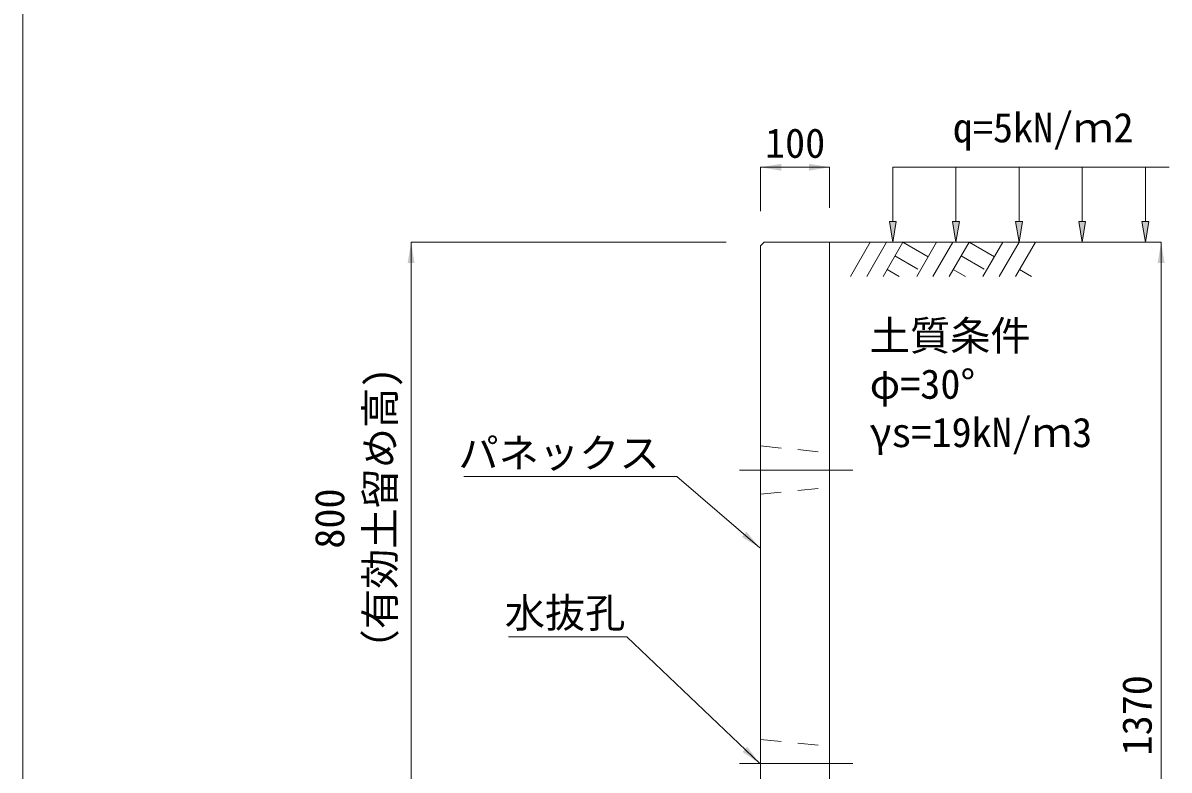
# Model space of a CAD drawing. Units: millimetres at full size, sheet at 1:40. Extents: x 206103 to 244503, y 883348 to 903496.
# Drawn here: x 217303 to 218963, y 888454 to 889536 of the extents above; entities that cross this region are included whole.
import ezdxf
from ezdxf.enums import TextEntityAlignment as Align

# ---------------------------------------------------------------- set-up
doc = ezdxf.new("R2010")
doc.units = ezdxf.units.MM
doc.header["$LTSCALE"] = 40
doc.linetypes.add('USER1', pattern=[28.575, 19.05, -3.175, 3.175, -3.175])
doc.linetypes.add('USER2', pattern=[1.35, 0.75, -0.6])
for name, color, linetype, lineweight in [('0_2', 7, 'Continuous', 20), ('パネックスKUS', 2, 'Continuous', 20), ('図枠', 5, 'Continuous', 13), ('寸法線', 7, 'Continuous', 13), ('引出線', 4, 'Continuous', 13), ('補助線', 8, 'USER1', 13), ('ﾊｯﾁﾝｸﾞ', 7, 'Continuous', 5)]:
    doc.layers.add(name, color=color, linetype=linetype, lineweight=lineweight)
doc.layers.add('文字', color=7, linetype='Continuous')
doc.styles.add('ＭＳ ゴシック', font='')
doc.styles.get('ＭＳ ゴシック').set_extended_font_data('MS Gothic')

# ---------------------------------------------------------------- blocks, each defined once
blk = doc.blocks.new('filled_arrow')
at = {"color": 0, "linetype": 'Continuous', "lineweight": -2}
blk.add_solid([(7.5, 1.25), (0, 0), (7.5, -1.25)], dxfattribs=at)

msp = doc.modelspace()

# ---------------------------------------------------------------- hatches: boundary and pattern name
at = {"layer": '寸法線'}
for points in [[(218567.57, 889248.33), (218562.57, 889218.33), (218557.57, 889248.33)], [(218658.98, 889248.33), (218653.98, 889218.33), (218648.98, 889248.33)], [(218750.39, 889248.33), (218745.39, 889218.33), (218740.39, 889248.33)], [(218841.81, 889248.33), (218836.81, 889218.33), (218831.81, 889248.33)], [(218933.22, 889248.33), (218928.22, 889218.33), (218923.22, 889248.33)]]:
    msp.add_hatch(color=256, dxfattribs=at).paths.add_polyline_path(points)

# ---------------------------------------------------------------- linework, layer by layer
at = {"layer": '0_2'}
msp.add_line((218471.16, 889218.33), (218871.16, 889218.33), dxfattribs=at)
at = {"layer": 'パネックスKUS'}
for p, q in [((218376.16, 889218.33), (218371.16, 889213.33)), ((218471.16, 889218.33), (218376.16, 889218.33)), ((218471.16, 887848.33), (218471.16, 889218.33)), ((218371.16, 889213.33), (218371.16, 888418.33))]:
    msp.add_line(p, q, dxfattribs=at)
at = {"layer": 'パネックスKUS', "linetype": 'USER2', "lineweight": 9}
for p, q in [((218371.16, 888923.33), (218471.16, 888913.33)), ((218371.16, 888853.33), (218471.16, 888863.33)), ((218371.16, 888498.33), (218471.16, 888488.33))]:
    msp.add_line(p, q, dxfattribs=at)
at = {"layer": '図枠'}
msp.add_line((217303.21, 903148.33), (217303.21, 883448.33), dxfattribs=at)
at = {"layer": '寸法線'}
for p, q in [((218371.16, 889326.88), (218471.16, 889326.88)), ((218371.16, 889263.33), (218371.16, 889326.88)), ((218471.16, 889268.33), (218471.16, 889326.88)), ((217865.21, 888418.33), (217865.21, 889218.33)), ((218321.16, 889218.33), (217865.21, 889218.33)), ((218521.16, 889218.33), (218951.05, 889218.33)), ((218951.05, 887848.33), (218951.05, 889218.33))]:
    msp.add_line(p, q, dxfattribs=at)
at = {"layer": '寸法線', "lineweight": 9}
for p, q in [((218962.57, 889326.88), (218562.57, 889326.88)), ((218562.57, 889248.33), (218562.57, 889326.88)), ((218653.98, 889248.33), (218653.98, 889326.88)), ((218745.39, 889248.33), (218745.39, 889326.88)), ((218836.81, 889248.33), (218836.81, 889326.88)), ((218928.22, 889248.33), (218928.22, 889326.88))]:
    msp.add_line(p, q, dxfattribs=at)
for points in [[(218567.57, 889248.33), (218562.57, 889218.33), (218557.57, 889248.33)], [(218658.98, 889248.33), (218653.98, 889218.33), (218648.98, 889248.33)], [(218750.39, 889248.33), (218745.39, 889218.33), (218740.39, 889248.33)], [(218841.81, 889248.33), (218836.81, 889218.33), (218831.81, 889248.33)], [(218933.22, 889248.33), (218928.22, 889218.33), (218923.22, 889248.33)]]:
    msp.add_lwpolyline(points, close=True, dxfattribs=at)
at = {"layer": '引出線'}
for points in [[(218370.21, 888775.83), (218250, 888879.29), (217941.75, 888879.29)], [(218370.21, 888463.33), (218177.75, 888646.78), (218006, 888646.78)]]:
    msp.add_lwpolyline(points, dxfattribs=at)
at = {"layer": '補助線'}
for p, q in [((218340.85, 888888.33), (218504.56, 888888.33)), ((218340.85, 888463.33), (218504.56, 888463.33))]:
    msp.add_line(p, q, dxfattribs=at)
at = {"layer": 'ﾊｯﾁﾝｸﾞ', "lineweight": 9}
for p, q in [((218529.8, 889218.32), (218501.16, 889168.7)), ((218553.43, 889218.32), (218524.78, 889168.7)), ((218577.05, 889218.32), (218548.4, 889168.7)), ((218577.05, 889218.32), (218613.62, 889197.21)), ((218625.8, 889218.32), (218597.16, 889168.7)), ((218649.43, 889218.32), (218620.78, 889168.7)), ((218673.05, 889218.32), (218644.4, 889168.7)), ((218673.05, 889218.32), (218709.61, 889197.21)), ((218721.8, 889218.32), (218693.15, 889168.7)), ((218745.42, 889218.32), (218716.78, 889168.7)), ((218769.05, 889218.32), (218740.4, 889168.7)), ((218565.63, 889198.54), (218599.04, 889179.25)), ((218661.62, 889198.54), (218695.04, 889179.25)), ((218554.2, 889178.75), (218571.62, 889168.7)), ((218650.2, 889178.75), (218667.62, 889168.7)), ((218746.2, 889178.75), (218763.62, 889168.7))]:
    msp.add_line(p, q, dxfattribs=at)

# ---------------------------------------------------------------- block references
at = {"layer": '寸法線', "xscale": 4, "yscale": 4}
msp.add_blockref('filled_arrow', (218371.16, 889326.88), dxfattribs=at)
for p, rotation in [((218471.16, 889326.88), 180), ((217865.21, 889218.33), 270), ((218951.05, 889218.33), 270)]:
    msp.add_blockref('filled_arrow', p, dxfattribs=dict(at, rotation=rotation))
at = {"layer": '引出線', "xscale": 4, "yscale": 4}
for p, rotation in [((218370.21, 888775.83), 139.3), ((218370.21, 888463.33), 136.4)]:
    msp.add_blockref('filled_arrow', p, dxfattribs=dict(at, rotation=rotation))

# ---------------------------------------------------------------- texts
at = {"layer": '寸法線', "style": 'ＭＳ ゴシック'}
msp.add_text('100', height=42.72, dxfattribs=at).set_placement((218421.16, 889361.88), align=Align.MIDDLE_CENTER)
for s, p in [('（有効土留め高)', (217854.41, 888599.8)), ('800', (217781.28, 888774.62))]:
    msp.add_text(s, height=42.72, rotation=90, dxfattribs=at).set_placement(p, align=Align.BOTTOM_LEFT)
msp.add_text('1370', height=42.72, rotation=90, dxfattribs=at).set_placement((218916.05, 888533.33), align=Align.MIDDLE_CENTER)
at = {"layer": '引出線', "style": 'ＭＳ ゴシック'}
for s, p in [('パネックス', (218225, 888934.43)), ('水抜孔', (218175.5, 888703.06))]:
    msp.add_text(s, height=42.72, dxfattribs=at).set_placement(p, align=Align.TOP_RIGHT)
at = {"layer": '文字', "style": 'ＭＳ ゴシック'}
msp.add_text('q=5kN/ｍ2', height=42.72, dxfattribs=at).set_placement((218649.45, 889350.15), align=Align.BOTTOM_LEFT)
for s, p in [('土質条件', (218529.12, 889104.36)), ('φ=30°', (218529.12, 889034.36)), ('γs=19kN/ｍ3', (218529.12, 888964.36))]:
    msp.add_text(s, height=42.72, dxfattribs=at).set_placement(p, align=Align.TOP_LEFT)

doc.saveas('drawing.dxf')
